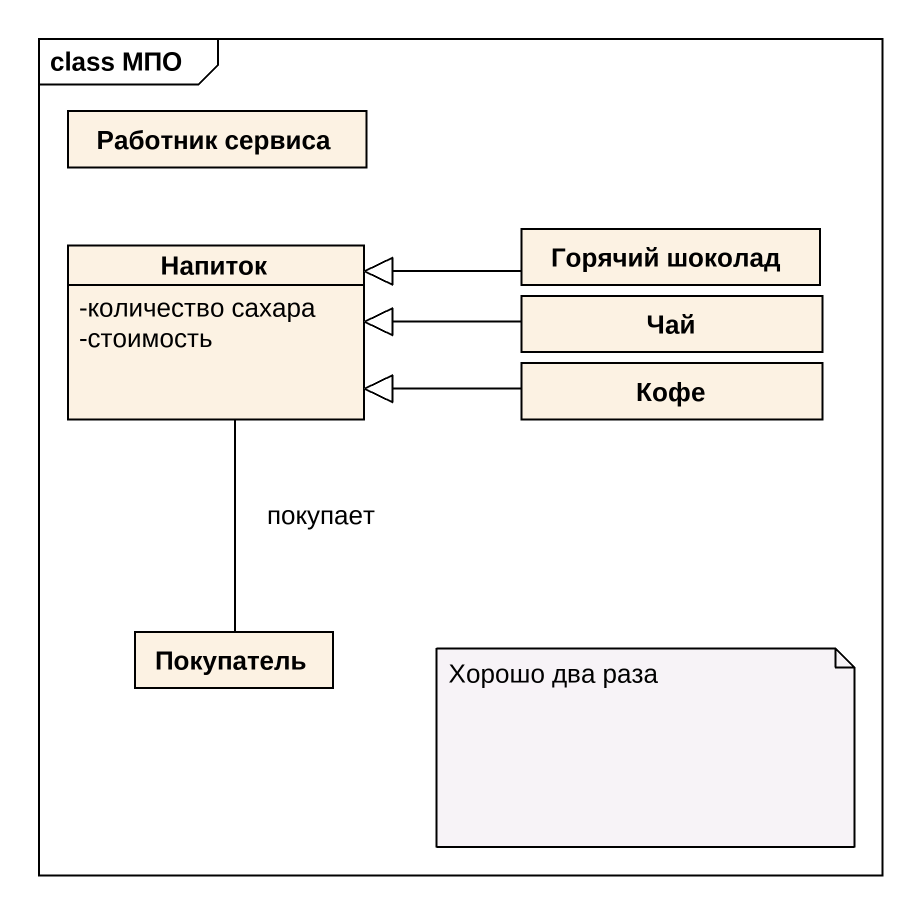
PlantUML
@startuml
mainframe class МПО
hide circle
hide empty members
skinparam classAttributeIconSize 0
class "Работник сервиса" as Работник_сервиса
class Напиток {
  -количество сахара
  -стоимость
}
class "Горячий шоколад" as Горячий_шоколад
class Чай
class Кофе
class Покупатель
Горячий_шоколад -left-|> Напиток
Чай -left-|> Напиток
Кофе -left-|> Напиток
Покупатель -up- Напиток : покупает
note as N1
  Хорошо два раза
end note
@enduml
